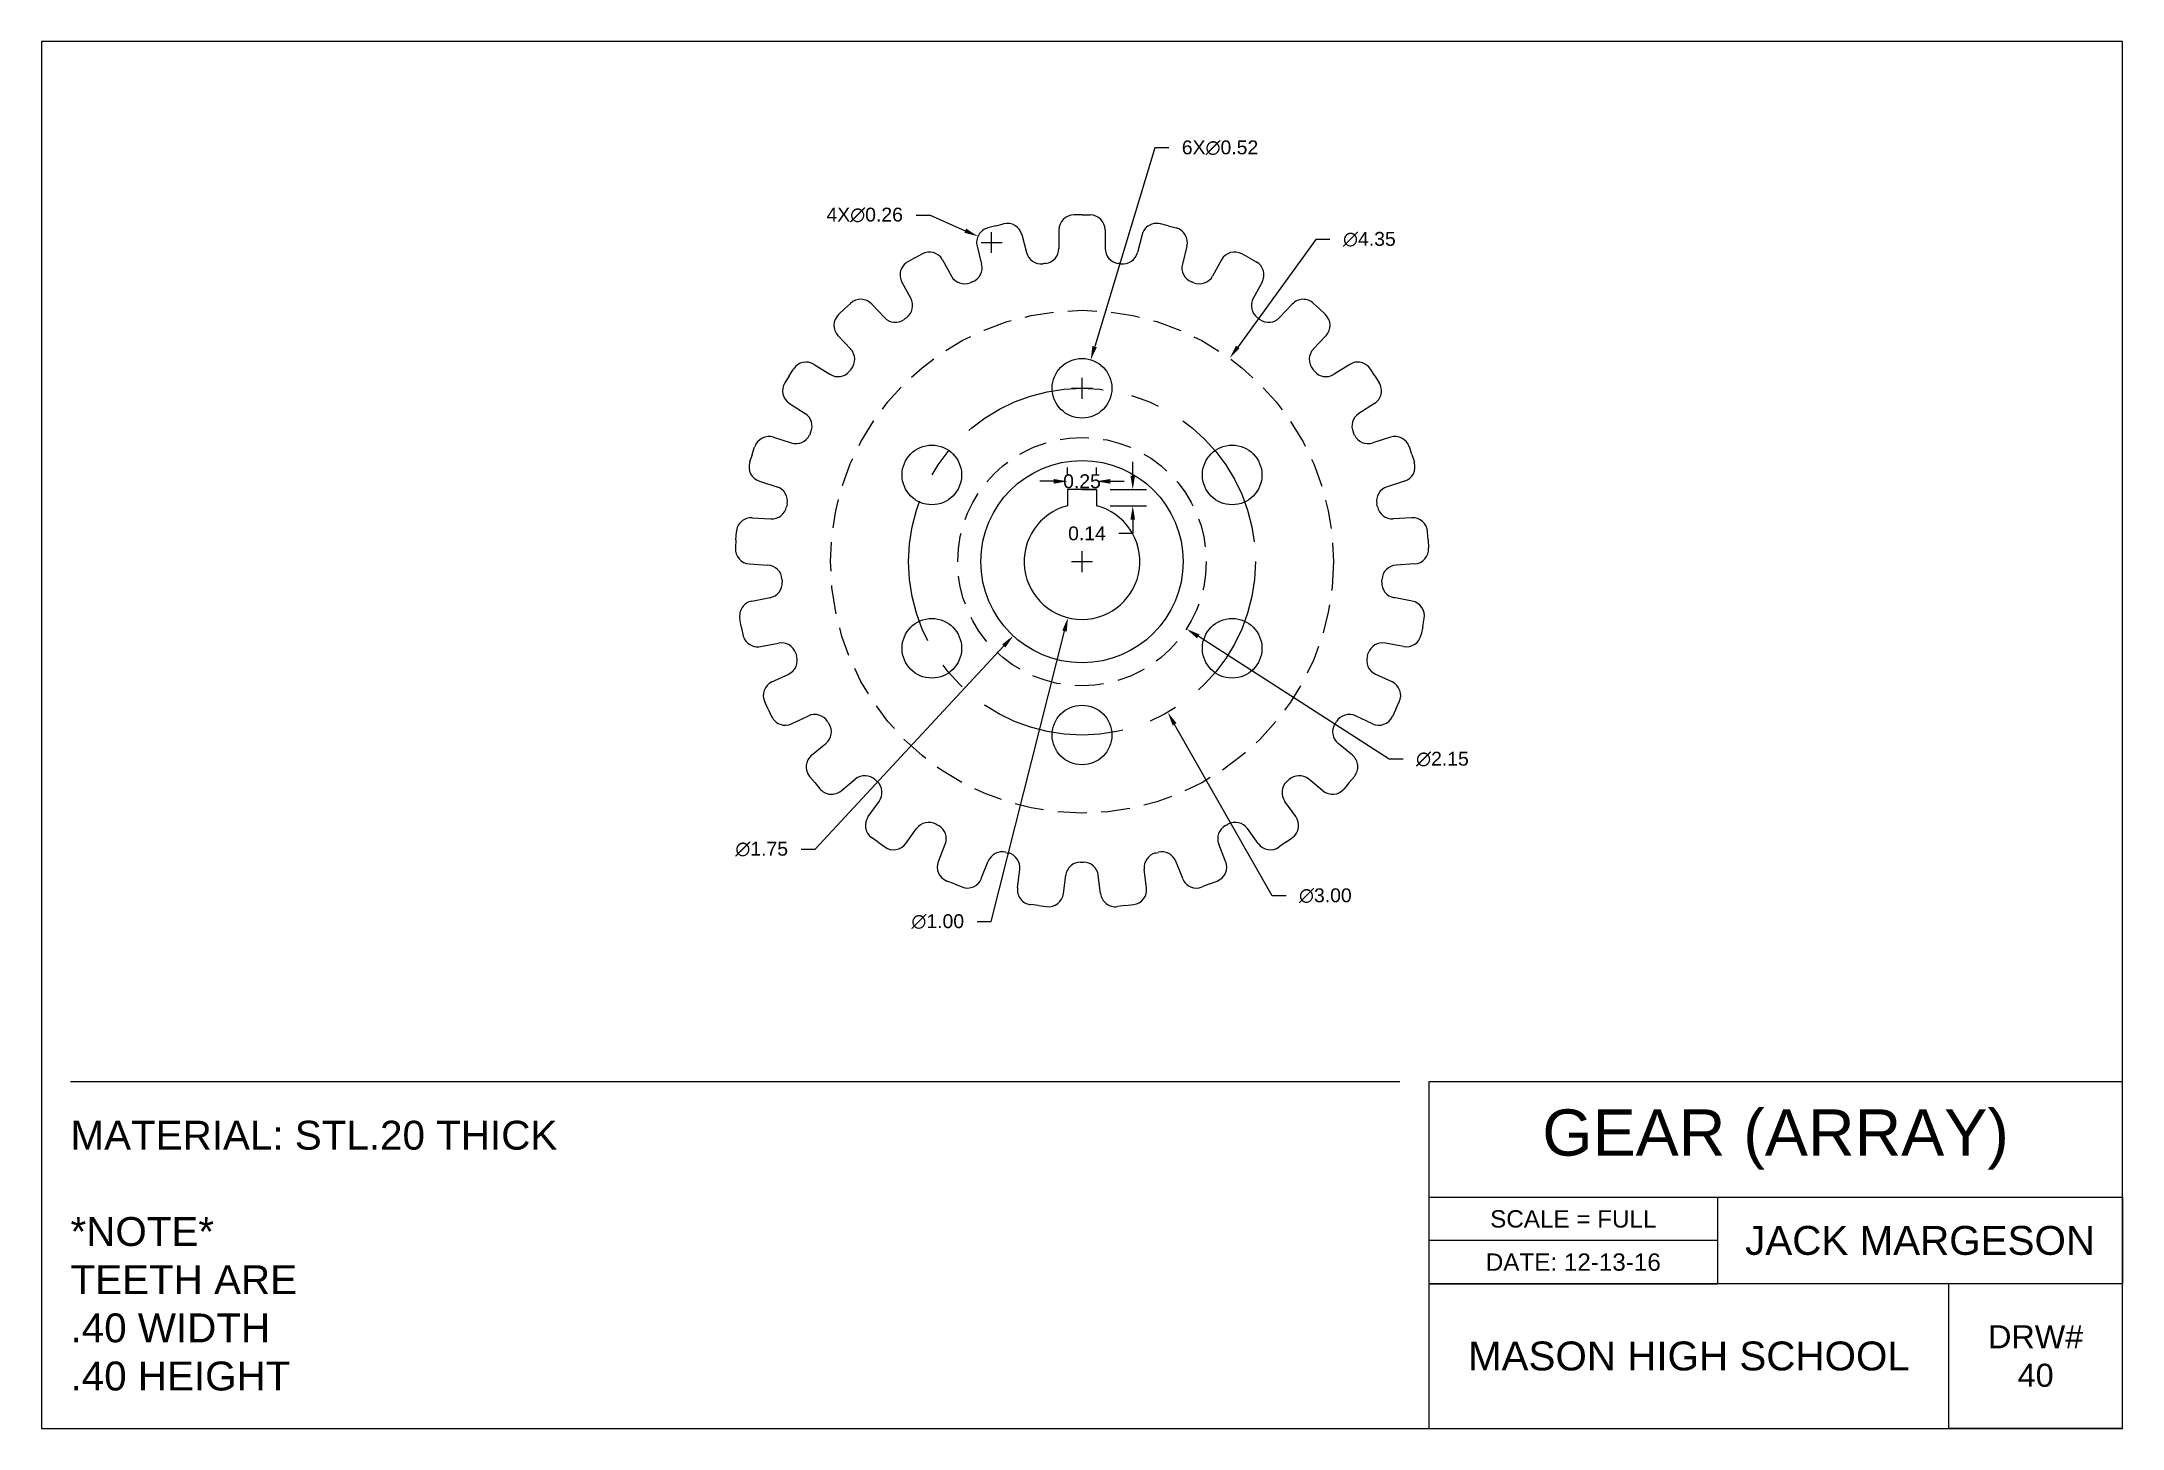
# Model space of a CAD drawing. Header units: inches. Extents: x 0 to 18, y 0 to 12.
import ezdxf

# ---------------------------------------------------------------- set-up
doc = ezdxf.new("R2010")
doc.units = ezdxf.units.IN
doc.header["$MEASUREMENT"] = 0
doc.linetypes.add('CENTER', pattern=[2, 1.25, -0.25, 0.25, -0.25])
doc.linetypes.add('HIDDEN', pattern=[0.375, 0.25, -0.125])
doc.styles.get("Standard").update_dxf_attribs({"font": 'arial.ttf'})
doc.dimstyles.get("Standard").update_dxf_attribs({"dimtxt": 0.12, "dimasz": 0.12, "dimexe": 0.12, "dimexo": 0.12, "dimgap": 0.12, "dimtad": 0, "dimtih": 1, "dimtoh": 1, "dimrnd": 0.005, "dimzin": 0, "dimdsep": 46, "dimtxsty": 'Standard', "dimcen": 0.09, "dimadec": 0, "dimazin": 0, "dimtfac": 1, "dimtofl": 0, "dimtmove": 0, "dimatfit": 3, "dimfxl": 1, "dimtolj": 1, "dimtzin": 0, "dimarcsym": 0})

# ---------------------------------------------------------------- blocks, each defined once
blk = doc.blocks.new('*D10')
at = {"color": 0, "lineweight": -2, "transparency": 16777216}
for p, q in [((9.631, 11.081), (9.11, 9.361)), ((9.751, 11.081), (9.631, 11.081)), ((8.91, 9), (9.09, 9)), ((9, 8.91), (9, 9.09))]:
    blk.add_line(p, q, dxfattribs=at)
at = {"color": 0, "transparency": 16777216}
blk.add_solid([(9.09, 9.367), (9.129, 9.355), (9.075, 9.246)], dxfattribs=at)
at = {"layer": 'Defpoints', "color": 0, "transparency": 16777216}
for p in [(9.075, 9.246), (8.925, 8.754)]:
    blk.add_point(p, dxfattribs=at)
at = {"color": 0, "transparency": 16777216, "insert": (10.194, 11.081), "char_height": 0.12, "attachment_point": 5}
blk.add_mtext('\\A1;6X∅0.52', dxfattribs=at)
blk = doc.blocks.new('*D11')
at = {"color": 0, "lineweight": -2, "transparency": 16777216}
for p, q in [((11.024, 10.289), (10.348, 9.357)), ((11.144, 10.289), (11.024, 10.289)), ((9, 7.41), (9, 7.59)), ((8.91, 7.5), (9.09, 7.5))]:
    blk.add_line(p, q, dxfattribs=at)
at = {"color": 0, "transparency": 16777216}
blk.add_solid([(10.332, 9.369), (10.364, 9.346), (10.278, 9.26)], dxfattribs=at)
at = {"layer": 'Defpoints', "color": 0, "transparency": 16777216}
for p in [(10.278, 9.26), (7.722, 5.74)]:
    blk.add_point(p, dxfattribs=at)
at = {"color": 0, "transparency": 16777216, "insert": (11.486, 10.289), "char_height": 0.12, "attachment_point": 5}
blk.add_mtext('\\A1;∅4.35', dxfattribs=at)
blk = doc.blocks.new('*D13')
at = {"color": 0, "lineweight": -2, "transparency": 16777216}
for p, q in [((8.875, 8.245), (8.875, 8.315)), ((9.125, 8.245), (9.125, 8.315)), ((8.755, 8.195), (8.635, 8.195)), ((9.245, 8.195), (9.365, 8.195))]:
    blk.add_line(p, q, dxfattribs=at)
at = {"color": 0, "transparency": 16777216}
for points in [[(8.755, 8.215), (8.755, 8.175), (8.875, 8.195)], [(9.245, 8.215), (9.245, 8.175), (9.125, 8.195)]]:
    blk.add_solid(points, dxfattribs=at)
at = {"layer": 'Defpoints', "color": 0, "transparency": 16777216}
for p in [(8.875, 8.125), (9.125, 8.195), (9.125, 8.125)]:
    blk.add_point(p, dxfattribs=at)
at = {"color": 0, "transparency": 16777216, "insert": (9, 8.195), "char_height": 0.12, "attachment_point": 5}
blk.add_mtext('\\A1;0.25', dxfattribs=at)
blk = doc.blocks.new('*D14')
at = {"color": 0, "lineweight": -2, "transparency": 16777216}
for p, q in [((9.439, 8.245), (9.439, 8.365)), ((9.245, 8.125), (9.559, 8.125)), ((9.245, 7.984), (9.559, 7.984)), ((9.439, 7.744), (9.319, 7.744)), ((9.439, 7.864), (9.439, 7.744))]:
    blk.add_line(p, q, dxfattribs=at)
at = {"color": 0, "transparency": 16777216}
for points in [[(9.419, 8.245), (9.459, 8.245), (9.439, 8.125)], [(9.419, 7.864), (9.459, 7.864), (9.439, 7.984)]]:
    blk.add_solid(points, dxfattribs=at)
at = {"layer": 'Defpoints', "color": 0, "transparency": 16777216}
for p in [(9.125, 8.125), (9.125, 7.984), (9.439, 7.984)]:
    blk.add_point(p, dxfattribs=at)
at = {"color": 0, "transparency": 16777216, "insert": (9.043, 7.744), "char_height": 0.12, "attachment_point": 5}
blk.add_mtext('\\A1;0.14', dxfattribs=at)
blk = doc.blocks.new('*D15')
at = {"color": 0, "lineweight": -2, "transparency": 16777216}
for p, q in [((9, 7.41), (9, 7.59)), ((8.91, 7.5), (9.09, 7.5)), ((8.213, 4.385), (8.848, 6.899)), ((8.093, 4.385), (8.213, 4.385))]:
    blk.add_line(p, q, dxfattribs=at)
at = {"color": 0, "transparency": 16777216}
blk.add_solid([(8.829, 6.904), (8.868, 6.894), (8.878, 7.015)], dxfattribs=at)
at = {"layer": 'Defpoints', "color": 0, "transparency": 16777216}
for p in [(9.122, 7.985), (8.878, 7.015)]:
    blk.add_point(p, dxfattribs=at)
at = {"color": 0, "transparency": 16777216, "insert": (7.752, 4.385), "char_height": 0.12, "attachment_point": 5}
blk.add_mtext('\\A1;∅1.00', dxfattribs=at)
blk = doc.blocks.new('*D16')
at = {"color": 0, "lineweight": -2, "transparency": 16777216}
for p, q in [((9, 7.41), (9, 7.59)), ((8.91, 7.5), (9.09, 7.5)), ((6.691, 5.012), (8.323, 6.771)), ((6.571, 5.012), (6.691, 5.012))]:
    blk.add_line(p, q, dxfattribs=at)
at = {"color": 0, "transparency": 16777216}
blk.add_solid([(8.309, 6.784), (8.338, 6.757), (8.405, 6.859)], dxfattribs=at)
at = {"layer": 'Defpoints', "color": 0, "transparency": 16777216}
for p in [(9.595, 8.141), (8.405, 6.859)]:
    blk.add_point(p, dxfattribs=at)
at = {"color": 0, "transparency": 16777216, "insert": (6.229, 5.012), "char_height": 0.12, "attachment_point": 5}
blk.add_mtext('\\A1;∅1.75', dxfattribs=at)
blk = doc.blocks.new('*D17')
at = {"color": 0, "lineweight": -2, "transparency": 16777216}
for p, q in [((9, 7.41), (9, 7.59)), ((8.91, 7.5), (9.09, 7.5)), ((10.645, 4.609), (9.801, 6.092)), ((10.765, 4.609), (10.645, 4.609))]:
    blk.add_line(p, q, dxfattribs=at)
at = {"color": 0, "transparency": 16777216}
blk.add_solid([(9.818, 6.102), (9.784, 6.082), (9.742, 6.196)], dxfattribs=at)
at = {"layer": 'Defpoints', "color": 0, "transparency": 16777216}
for p in [(8.258, 8.804), (9.742, 6.196)]:
    blk.add_point(p, dxfattribs=at)
at = {"color": 0, "transparency": 16777216, "insert": (11.105, 4.609), "char_height": 0.12, "attachment_point": 5}
blk.add_mtext('\\A1;∅3.00', dxfattribs=at)
blk = doc.blocks.new('*D18')
at = {"color": 0, "lineweight": -2, "transparency": 16777216}
for p, q in [((9, 7.41), (9, 7.59)), ((8.91, 7.5), (9.09, 7.5)), ((11.657, 5.791), (10.005, 6.854)), ((11.777, 5.791), (11.657, 5.791))]:
    blk.add_line(p, q, dxfattribs=at)
at = {"color": 0, "transparency": 16777216}
blk.add_solid([(10.016, 6.87), (9.994, 6.837), (9.904, 6.918)], dxfattribs=at)
at = {"layer": 'Defpoints', "color": 0, "transparency": 16777216}
for p in [(8.096, 8.082), (9.904, 6.918)]:
    blk.add_point(p, dxfattribs=at)
at = {"color": 0, "transparency": 16777216, "insert": (12.118, 5.791), "char_height": 0.12, "attachment_point": 5}
blk.add_mtext('\\A1;∅2.15', dxfattribs=at)

msp = doc.modelspace()

# ---------------------------------------------------------------- linework, layer by layer
for p, q in [((18, 12), (0, 12)), ((0, 12), (0, 0)), ((18, 0), (18, 12)), ((9, 10.5), (8.93, 10.5)), ((9, 10.5), (9.07, 10.5)), ((8.254, 10.406), (8.186, 10.388)), ((8.254, 10.406), (8.322, 10.423)), ((8.48, 10.33), (8.52, 10.175)), ((8.8, 10.37), (8.8, 10.21)), ((9.2, 10.37), (9.2, 10.21)), ((9.52, 10.33), (9.48, 10.175)), ((9.746, 10.406), (9.678, 10.423)), ((9.746, 10.406), (9.814, 10.388)), ((7.555, 10.129), (7.493, 10.095)), ((7.555, 10.129), (7.616, 10.163)), ((7.793, 10.111), (7.87, 9.971)), ((8.093, 10.23), (8.132, 10.075)), ((9.907, 10.23), (9.868, 10.075)), ((10.207, 10.111), (10.13, 9.971)), ((10.445, 10.129), (10.384, 10.163)), ((10.445, 10.129), (10.507, 10.095)), ((7.442, 9.919), (7.519, 9.778)), ((10.558, 9.919), (10.481, 9.778)), ((6.946, 9.687), (6.997, 9.735)), ((7.181, 9.729), (7.291, 9.612)), ((10.819, 9.729), (10.709, 9.612)), ((11.054, 9.687), (11.003, 9.735)), ((6.946, 9.687), (6.895, 9.639)), ((11.054, 9.687), (11.105, 9.639)), ((6.89, 9.455), (6.999, 9.339)), ((11.11, 9.455), (11.001, 9.339)), ((6.684, 9.207), (6.819, 9.121)), ((11.316, 9.207), (11.181, 9.121)), ((6.467, 9.107), (6.43, 9.048)), ((6.467, 9.107), (6.505, 9.167)), ((11.533, 9.107), (11.495, 9.167)), ((11.533, 9.107), (11.57, 9.048)), ((6.47, 8.869), (6.605, 8.783)), ((11.53, 8.869), (11.395, 8.783)), ((6.147, 8.427), (6.168, 8.494)), ((6.332, 8.577), (6.484, 8.528)), ((11.668, 8.577), (11.516, 8.528)), ((11.853, 8.427), (11.832, 8.494)), ((6.147, 8.427), (6.125, 8.36)), ((11.853, 8.427), (11.875, 8.36)), ((6.209, 8.197), (6.361, 8.147)), ((9.125, 8.125), (8.875, 8.125)), ((8.875, 8.125), (8.875, 7.984)), ((9, 8.125), (9.125, 8.125)), ((9.125, 8.125), (9.125, 7.984)), ((11.791, 8.197), (11.639, 8.147)), ((6.006, 7.688), (6.01, 7.758)), ((6.148, 7.88), (6.308, 7.87)), ((11.852, 7.88), (11.692, 7.87)), ((11.994, 7.688), (11.99, 7.758)), ((6.006, 7.688), (6.002, 7.619)), ((11.994, 7.688), (11.998, 7.619)), ((6.123, 7.481), (6.283, 7.471)), ((11.877, 7.481), (11.717, 7.471)), ((6.143, 7.159), (6.301, 7.189)), ((11.857, 7.159), (11.699, 7.189)), ((6.053, 6.938), (6.04, 7.007)), ((6.053, 6.938), (6.066, 6.869)), ((11.947, 6.938), (11.934, 6.869)), ((11.947, 6.938), (11.96, 7.007)), ((6.218, 6.766), (6.375, 6.796)), ((11.782, 6.766), (11.625, 6.796)), ((6.318, 6.459), (6.463, 6.527)), ((11.682, 6.459), (11.537, 6.527)), ((6.286, 6.223), (6.256, 6.286)), ((6.286, 6.223), (6.315, 6.159)), ((6.488, 6.097), (6.633, 6.165)), ((11.512, 6.097), (11.367, 6.165)), ((11.714, 6.223), (11.685, 6.159)), ((11.714, 6.223), (11.744, 6.286)), ((6.661, 5.825), (6.784, 5.927)), ((11.339, 5.825), (11.216, 5.927)), ((6.688, 5.588), (6.644, 5.642)), ((6.688, 5.588), (6.733, 5.534)), ((6.916, 5.516), (7.039, 5.618)), ((11.084, 5.516), (10.961, 5.618)), ((11.312, 5.588), (11.267, 5.534)), ((11.312, 5.588), (11.356, 5.642)), ((7.151, 5.296), (7.245, 5.425)), ((10.849, 5.296), (10.755, 5.425)), ((7.237, 5.073), (7.18, 5.114)), ((7.237, 5.073), (7.293, 5.032)), ((7.475, 5.061), (7.569, 5.19)), ((7.758, 4.905), (7.816, 5.054)), ((10.242, 4.905), (10.184, 5.054)), ((10.525, 5.061), (10.431, 5.19)), ((10.763, 5.073), (10.707, 5.032)), ((10.763, 5.073), (10.82, 5.114)), ((8.129, 4.758), (8.188, 4.907)), ((9.871, 4.758), (9.812, 4.907)), ((7.896, 4.711), (7.831, 4.736)), ((7.896, 4.711), (7.961, 4.685)), ((8.442, 4.678), (8.462, 4.836)), ((8.839, 4.628), (8.859, 4.786)), ((9.161, 4.628), (9.141, 4.786)), ((9.558, 4.678), (9.538, 4.836)), ((10.104, 4.711), (10.039, 4.685)), ((10.104, 4.711), (10.169, 4.736)), ((8.624, 4.524), (8.555, 4.532)), ((8.624, 4.524), (8.693, 4.515)), ((9.376, 4.524), (9.307, 4.515)), ((9.376, 4.524), (9.445, 4.532)), ((11.75, 3), (0.25, 3)), ((18, 3), (12, 3)), ((12, 3), (12, 0)), ((12, 3), (12, 2)), ((18, 0), (18, 3)), ((12, 2), (18, 2)), ((14.5, 1.25), (14.5, 2)), ((18, 2), (18, 1.25)), ((14.5, 1.625), (12, 1.625)), ((18, 1.25), (12, 1.25)), ((12, 1.25), (14.5, 1.25)), ((16.5, 0), (16.5, 1.25)), ((0, 0), (18, 0)), ((18, 0), (16.5, 0))]:
    msp.add_line(p, q)
at = {"color": 3}
for p, q in [((7.566, 10.499), (7.686, 10.499)), ((7.686, 10.499), (7.99, 10.364)), ((8.128, 10.262), (8.308, 10.262)), ((8.128, 10.262), (8.308, 10.262)), ((8.218, 10.172), (8.218, 10.352)), ((8.218, 10.172), (8.218, 10.352)), ((9, 7.41), (9, 7.59)), ((8.91, 7.5), (9.09, 7.5))]:
    msp.add_line(p, q, dxfattribs=at)
at = {"color": 18, "linetype": 'HIDDEN', "true_color": 0x000000}
for radius in [2.175, 1.075]:
    msp.add_circle((9, 7.5), radius, dxfattribs=at)
for centre, radius in [((9, 9), 0.258), ((7.701, 8.25), 0.258), ((10.299, 8.25), 0.258), ((9, 7.5), 0.875), ((7.701, 6.75), 0.258), ((10.299, 6.75), 0.258), ((9, 6), 0.258)]:
    msp.add_circle(centre, radius)
at = {"color": 3, "linetype": 'CENTER'}
msp.add_circle((9, 7.5), 1.5, dxfattribs=at)
for centre, radius, start, end in [((8.93, 10.37), 0.13, 90, 180), ((9.07, 10.37), 0.13, 0, 90), ((8.218, 10.262), 0.13, 104.4, 194.4), ((8.354, 10.297), 0.13, 14.4, 104.4), ((9.646, 10.297), 0.13, 75.6, 165.6), ((9.782, 10.262), 0.13, 345.6, 75.6), ((7.556, 9.981), 0.13, 118.8, 208.8), ((7.679, 10.049), 0.13, 28.8, 118.8), ((8.646, 10.207), 0.13, 194.4, 277.4572), ((9, 7.5), 2.6, 96.9428, 97.4572), ((8.67, 10.21), 0.13, 276.9428, 360), ((9.33, 10.21), 0.13, 180, 263.0572), ((9.33, 10.21), 0.13, 180, 263.0572), ((9, 7.5), 2.6, 82.5428, 83.0572), ((9.354, 10.207), 0.13, 262.5428, 345.6), ((9.354, 10.207), 0.13, 262.5428, 345.6), ((10.321, 10.049), 0.13, 61.2, 151.2), ((10.444, 9.981), 0.13, 331.2, 61.2), ((7.984, 10.034), 0.13, 208.8, 291.8572), ((7.984, 10.034), 0.13, 208.8, 291.8572), ((9, 7.5), 2.6, 111.3428, 111.8572), ((8.006, 10.043), 0.13, 291.3428, 14.4), ((8.006, 10.043), 0.13, 291.3428, 14.4), ((9.994, 10.043), 0.13, 165.6, 248.6572), ((9.994, 10.043), 0.13, 165.6, 248.6572), ((9, 7.5), 2.6, 68.1428, 68.6572), ((10.016, 10.034), 0.13, 248.1428, 331.2), ((10.016, 10.034), 0.13, 248.1428, 331.2), ((7.086, 9.64), 0.13, 43.2, 133.2), ((7.405, 9.716), 0.13, 305.7428, 28.8), ((7.405, 9.716), 0.13, 305.7428, 28.8), ((10.595, 9.716), 0.13, 151.2, 234.2572), ((10.595, 9.716), 0.13, 151.2, 234.2572), ((10.914, 9.64), 0.13, 46.8, 136.8), ((6.984, 9.544), 0.13, 133.2, 223.2), ((7.385, 9.701), 0.13, 223.2, 306.2572), ((7.385, 9.701), 0.13, 223.2, 306.2572), ((9, 7.5), 2.6, 125.7428, 126.2572), ((9, 7.5), 2.6, 53.7428, 54.2572), ((10.615, 9.701), 0.13, 233.7428, 316.8), ((10.615, 9.701), 0.13, 233.7428, 316.8), ((11.016, 9.544), 0.13, 316.8, 46.8), ((6.614, 9.097), 0.13, 57.6, 147.6), ((6.904, 9.25), 0.13, 320.1428, 43.2), ((6.904, 9.25), 0.13, 320.1428, 43.2), ((11.096, 9.25), 0.13, 136.8, 219.8572), ((11.386, 9.097), 0.13, 32.4, 122.4), ((6.539, 8.979), 0.13, 147.6, 237.6), ((6.889, 9.231), 0.13, 237.6, 320.6572), ((6.889, 9.231), 0.13, 237.6, 320.6572), ((9, 7.5), 2.6, 140.1428, 140.6572), ((9, 7.5), 2.6, 39.3428, 39.8572), ((11.111, 9.231), 0.13, 219.3428, 302.4), ((11.461, 8.979), 0.13, 302.4, 32.4), ((6.535, 8.673), 0.13, 334.5428, 57.6), ((11.465, 8.673), 0.13, 122.4, 205.4572), ((6.292, 8.453), 0.13, 72, 162), ((6.525, 8.651), 0.13, 252, 335.0572), ((9, 7.5), 2.6, 154.5428, 155.0572), ((9, 7.5), 2.6, 24.9428, 25.4572), ((11.475, 8.651), 0.13, 204.9428, 288), ((11.708, 8.453), 0.13, 18, 108), ((6.249, 8.32), 0.13, 162, 252), ((11.751, 8.32), 0.13, 288, 18), ((6.321, 8.024), 0.13, 348.9428, 72), ((11.679, 8.024), 0.13, 108, 191.0572), ((6.316, 8), 0.13, 266.4, 349.4572), ((9, 7.5), 2.6, 168.9428, 169.4572), ((9, 7.5), 0.5, 104.4775, 75.5225), ((9, 7.5), 2.6, 10.5428, 11.0572), ((11.684, 8), 0.13, 190.5428, 273.6), ((6.14, 7.75), 0.13, 86.4, 176.4), ((11.86, 7.75), 0.13, 3.6, 93.6), ((6.131, 7.61), 0.13, 176.4, 266.4), ((11.869, 7.61), 0.13, 273.6, 3.6), ((6.275, 7.341), 0.13, 3.3428, 86.4), ((11.725, 7.341), 0.13, 93.6, 176.6572), ((6.276, 7.316), 0.13, 280.8, 3.8572), ((9, 7.5), 2.6, 183.3428, 183.8572), ((9, 7.5), 2.6, 356.1428, 356.6572), ((11.724, 7.316), 0.13, 176.1428, 259.2), ((6.168, 7.031), 0.13, 100.8, 190.8), ((11.832, 7.031), 0.13, 349.2, 79.2), ((6.194, 6.893), 0.13, 190.8, 280.8), ((11.806, 6.893), 0.13, 259.2, 349.2), ((6.4, 6.668), 0.13, 17.7428, 100.8), ((6.407, 6.645), 0.13, 295.2, 18.2572), ((9, 7.5), 2.6, 197.7428, 198.2572), ((11.593, 6.645), 0.13, 161.7428, 244.8), ((9, 7.5), 2.6, 341.7428, 342.2572), ((11.6, 6.668), 0.13, 79.2, 162.2572), ((6.373, 6.341), 0.13, 115.2, 205.2), ((11.627, 6.341), 0.13, 334.8, 64.8), ((6.433, 6.215), 0.13, 205.2, 295.2), ((6.688, 6.048), 0.13, 32.1428, 115.2), ((11.312, 6.048), 0.13, 64.8, 147.8572), ((11.567, 6.215), 0.13, 244.8, 334.8), ((6.702, 6.027), 0.13, 309.6, 32.6572), ((9, 7.5), 2.6, 212.1428, 212.6572), ((11.298, 6.027), 0.13, 147.3428, 230.4), ((9, 7.5), 2.6, 327.3428, 327.8572), ((6.744, 5.725), 0.13, 129.6, 219.6), ((11.256, 5.725), 0.13, 320.4, 50.4), ((7.122, 5.518), 0.13, 46.5428, 129.6), ((9, 7.5), 2.6, 226.5428, 227.0572), ((7.14, 5.502), 0.13, 324, 47.0572), ((10.86, 5.502), 0.13, 132.9428, 216), ((9, 7.5), 2.6, 312.9428, 313.4572), ((10.878, 5.518), 0.13, 50.4, 133.4572), ((6.833, 5.617), 0.13, 219.6, 309.6), ((11.167, 5.617), 0.13, 230.4, 320.4), ((7.256, 5.219), 0.13, 144, 234), ((7.674, 5.114), 0.13, 60.9428, 144), ((9, 7.5), 2.6, 240.9428, 241.4572), ((9, 7.5), 2.6, 298.5428, 299.0572), ((10.326, 5.114), 0.13, 36, 119.0572), ((10.744, 5.219), 0.13, 306, 36), ((7.37, 5.137), 0.13, 234, 324), ((7.696, 5.102), 0.13, 338.4, 61.4572), ((10.304, 5.102), 0.13, 118.5428, 201.6), ((10.63, 5.137), 0.13, 216, 306), ((7.878, 4.857), 0.13, 158.4, 248.4), ((8.309, 4.859), 0.13, 75.3428, 158.4), ((9, 7.5), 2.6, 255.3428, 255.8572), ((8.333, 4.853), 0.13, 352.8, 75.8572), ((8.988, 4.77), 0.13, 89.7428, 172.8), ((9, 7.5), 2.6, 269.7428, 270.2572), ((9.012, 4.77), 0.13, 7.2, 90.2572), ((9.667, 4.853), 0.13, 104.1428, 187.2), ((9, 7.5), 2.6, 284.1428, 284.6572), ((9.691, 4.859), 0.13, 21.6, 104.6572), ((10.122, 4.857), 0.13, 291.6, 21.6), ((8.009, 4.806), 0.13, 248.4, 338.4), ((9.991, 4.806), 0.13, 201.6, 291.6), ((8.571, 4.661), 0.13, 172.8, 262.8), ((8.71, 4.644), 0.13, 262.8, 352.8), ((9.29, 4.644), 0.13, 187.2, 277.2), ((9.429, 4.661), 0.13, 277.2, 7.2)]:
    msp.add_arc(centre, radius, start, end)
at = {"color": 3}
msp.add_solid([(7.998, 10.382), (7.982, 10.346), (8.1, 10.315)], dxfattribs=at)

# ---------------------------------------------------------------- texts
at = {"color": 3, "insert": (7.12, 10.499), "char_height": 0.12, "attachment_point": 5}
msp.add_mtext('\\A1;4X∅0.26', dxfattribs=at)
at = {"attachment_point": 5}
for s, width, heights, insert, char_height in [('GEAR (ARRAY)', 6, [0], (15, 2.5), 0.4), ('SCALE = FULL', 2.5, [0], (13.25, 1.812), 0.15), ('JACK MARGESON', 3.5, [0], (16.25, 1.625), 0.25), ('DATE: 12-13-16', 2.5, [0.153], (13.25, 1.438), 0.15), ('MASON HIGH SCHOOL', 4.5, [0], (14.25, 0.625), 0.25), ('DRW#\\P40', 1.5, [0], (17.25, 0.625), 0.2)]:
    msp.add_mtext_dynamic_manual_height_columns(s, width=width, gutter_width=1, heights=heights, dxfattribs=dict(at, insert=insert, char_height=char_height))
at = {"color": 3, "insert": (0.25, 2.662), "char_height": 0.25, "attachment_point": 1}
msp.add_mtext_dynamic_manual_height_columns('{\\C256;MATERIAL: STL.20 THICK\\P\\P*NOTE*\\PTEETH ARE\\P.40 WIDTH\\P.40 HEIGHT}', width=11.75, gutter_width=1, heights=[0], dxfattribs=at)

# ---------------------------------------------------------------- dimensions: what is measured, and where the dimension line sits
at = {"color": 3}
dim = msp.add_diameter_dim_2p(p1=(8.9252, 8.7536), p2=(9.0748, 9.2464), text='6X<>', dimstyle='Standard', dxfattribs=at)
dim.commit()
dim.dimension.update_dxf_attribs({"geometry": '*D10', "text_midpoint": (10.1945, 11.0806), "dimtype": 163})
for p1, p2, picture, middle in [((7.722, 5.74), (10.278, 9.26), '*D11', (11.486, 10.289)), ((8.258, 8.804), (9.742, 6.196), '*D17', (11.105, 4.609)), ((9.595, 8.141), (8.405, 6.859), '*D16', (6.229, 5.012)), ((9.122, 7.985), (8.878, 7.015), '*D15', (7.752, 4.385)), ((8.096, 8.082), (9.904, 6.918), '*D18', (12.118, 5.791))]:
    dim = msp.add_diameter_dim_2p(p1=p1, p2=p2, dimstyle='Standard', dxfattribs=at)
    dim.commit()
    dim.dimension.update_dxf_attribs({"geometry": picture, "text_midpoint": middle, "dimtype": 163})
dim = msp.add_linear_dim(base=(9.125, 8.195), p1=(8.875, 8.125), p2=(9.125, 8.125), dimstyle='Standard', dxfattribs=at)
dim.commit()
dim.dimension.update_dxf_attribs({"geometry": '*D13', "text_midpoint": (9, 8.195), "dimtype": 160})
dim = msp.add_linear_dim(base=(9.439, 7.984), p1=(9.125, 8.125), p2=(9.125, 7.984), angle=90, dimstyle='Standard', dxfattribs=at)
dim.commit()
dim.dimension.update_dxf_attribs({"geometry": '*D14', "text_midpoint": (9.043, 7.744)})

doc.saveas('drawing.dxf')
